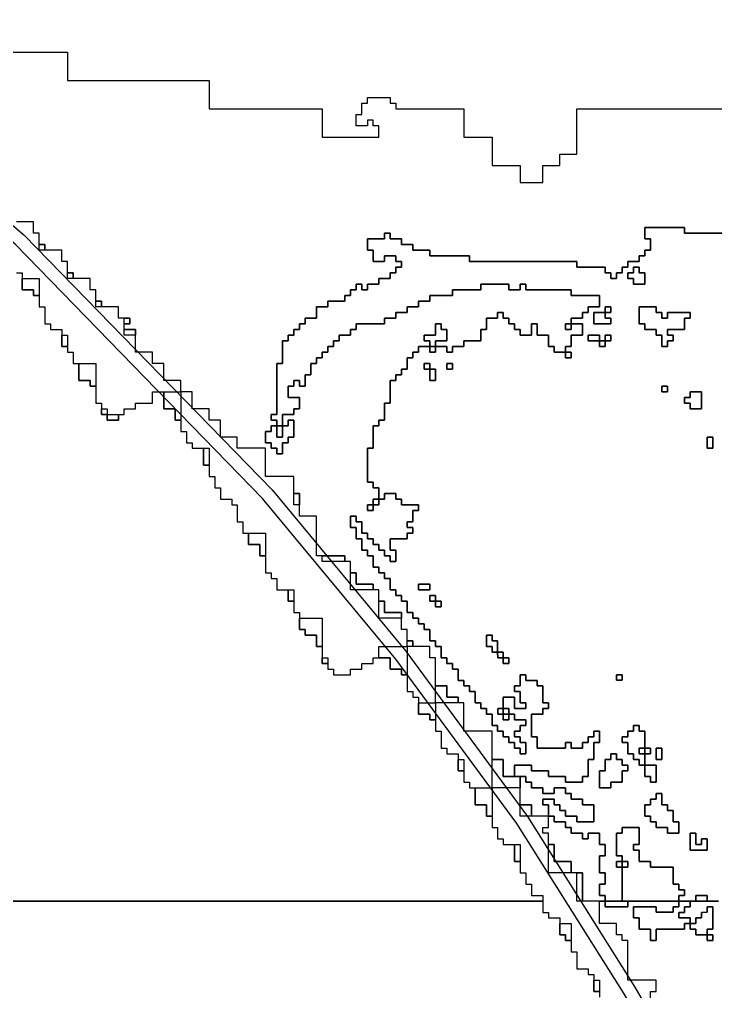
# Model space of a CAD drawing. Header units: metres. Extents: x 553506 to 563855, y 142925 to 150243.
# Drawn here: x 557655 to 557901, y 146968 to 147311.6 of the extents above; entities that cross this region are included whole.
import ezdxf

# ---------------------------------------------------------------- set-up
doc = ezdxf.new("R2010")
doc.units = ezdxf.units.M
doc.layers.add('C-FLOOD_ZONE_3', color=150, linetype='Continuous')
doc.layers.add('C-RAILWAYS', color=250, linetype='Continuous')

msp = doc.modelspace()

# ---------------------------------------------------------------- linework, layer by layer
at = {"layer": 'C-FLOOD_ZONE_3'}
for points in [[(557622, 147300), (557672, 147300), (557672, 147290), (557722, 147290), (557722, 147280), (557762, 147280), (557762, 147270), (557782, 147270), (557782, 147274), (557780, 147274), (557780, 147276), (557778, 147276), (557778, 147274), (557774, 147274), (557774, 147278), (557776, 147278), (557776, 147282), (557778, 147282), (557778, 147284), (557786, 147284), (557786, 147282), (557788, 147282), (557788, 147280), (557812, 147280), (557812, 147270), (557822, 147270), (557822, 147260), (557832, 147260), (557832, 147254), (557840, 147254), (557840, 147260), (557842, 147260), (557846, 147260), (557846, 147264), (557852, 147264), (557852, 147280), (557916, 147280)], [(557908.0006, 147236.0006), (557890.001, 147236.001), (557890.0006, 147238.0006), (557875.9994, 147238.0006), (557875.9994, 147233.9994), (557877.999, 147233.999), (557877.999, 147230.001), (557875.9994, 147230.0006), (557875.999, 147228.001), (557873.9994, 147228.0006), (557873.999, 147226.001), (557869.9994, 147226.0006), (557869.999, 147224.001), (557867.9994, 147224.0006), (557867.999, 147222.001), (557865.9994, 147222.0006), (557865.999, 147220.001), (557864.001, 147220.001), (557864.0006, 147222.0006), (557862.001, 147222.001), (557862.0006, 147224.0006), (557852.001, 147224.001), (557852.0006, 147226.0006), (557822, 147226.001), (557818, 147226.001), (557814.001, 147226.001), (557814.0006, 147228.0006), (557806, 147228.001), (557800.001, 147228.001), (557800.0006, 147230.0006), (557796, 147230.001), (557794.001, 147230.001), (557794.0006, 147232.0006), (557790.001, 147232.001), (557790.0006, 147234.0006), (557788, 147234.001), (557786.001, 147234.001), (557786.0006, 147236.0006), (557783.9994, 147236.0006), (557783.999, 147234.001), (557782, 147234.001), (557780, 147234.001), (557777.9994, 147234.0006), (557777.9994, 147229.9994), (557779.999, 147229.999), (557779.999, 147228), (557779.9994, 147225.9994), (557784.0006, 147225.9994), (557784.001, 147227.999), (557787.999, 147227.999), (557787.9994, 147225.9994), (557789.999, 147225.999), (557789.999, 147224.001), (557787.9994, 147224.0006), (557787.999, 147222.001), (557785.9994, 147222.0006), (557785.999, 147220.001), (557781.9994, 147220.0006), (557781.999, 147218.001), (557777.9994, 147218.0006), (557777.999, 147216.001), (557776.001, 147216.001), (557776.0006, 147218.0006), (557773.9994, 147218.0006), (557773.999, 147216.001), (557771.9994, 147216.0006), (557771.999, 147214.001), (557769.9994, 147214.0006), (557769.999, 147212.001), (557763.9994, 147212.0006), (557763.999, 147210.001), (557759.9994, 147210.0006), (557759.999, 147206.001), (557755.9994, 147206.0006), (557755.999, 147204.001), (557753.9994, 147204.0006), (557753.999, 147202.001), (557751.9994, 147202.0006), (557751.999, 147200.001), (557749.9994, 147200.0006), (557749.999, 147198.001), (557747.9994, 147198.0006), (557747.999, 147190.001), (557745.9994, 147190.0006), (557745.999, 147172.001), (557743.9994, 147172.0006), (557743.9994, 147169.9994), (557745.999, 147169.999), (557746, 147168), (557743.9994, 147168.0006), (557743.999, 147166.001), (557741.9994, 147166.0006), (557741.9994, 147161.9994), (557743.999, 147161.999), (557743.9994, 147159.9994), (557745.999, 147159.999), (557745.9994, 147157.9994), (557748.0006, 147157.9994), (557748.001, 147161.999), (557750.0006, 147161.9994), (557750.001, 147163.999), (557752.0006, 147163.9994), (557752.0006, 147170.0006), (557749.9994, 147170.0006), (557749.999, 147168.001), (557748, 147168), (557748.001, 147171.999), (557752.0006, 147171.9994), (557752.001, 147173.999), (557754.0006, 147173.9994), (557754.0006, 147178.0006), (557750.001, 147178.001), (557750.001, 147181.999), (557752.0006, 147181.9994), (557752.001, 147183.999), (557753.999, 147183.999), (557753.9994, 147181.9994), (557756.0006, 147181.9994), (557756.001, 147185.999), (557758.0006, 147185.9994), (557758.001, 147189.999), (557760.0006, 147189.9994), (557760.001, 147191.999), (557762.0006, 147191.9994), (557762.001, 147193.999), (557764.0006, 147193.9994), (557764.001, 147195.999), (557766.0006, 147195.9994), (557766.001, 147197.999), (557768.0006, 147197.9994), (557768.001, 147199.999), (557772.0006, 147199.9994), (557772.001, 147201.999), (557774.0006, 147201.9994), (557774.001, 147203.999), (557784.0006, 147203.9994), (557784.001, 147205.999), (557788.0006, 147205.9994), (557788.001, 147207.999), (557792.0006, 147207.9994), (557792.001, 147209.999), (557796.0006, 147209.9994), (557796.001, 147211.999), (557800.0006, 147211.9994), (557800.001, 147213.999), (557808.0006, 147213.9994), (557808.001, 147215.999), (557818.0006, 147215.9994), (557818.001, 147217.999), (557827.999, 147217.999), (557827.9994, 147215.9994), (557832.0006, 147215.9994), (557832.001, 147217.999), (557833.999, 147217.999), (557833.9994, 147215.9994), (557846, 147215.999), (557849.999, 147215.999), (557849.9994, 147213.9994), (557859.999, 147213.999), (557859.999, 147210.001), (557855.9994, 147210.0006), (557855.999, 147208.001), (557853.9994, 147208.0006), (557853.999, 147206.001), (557849.9994, 147206.0006), (557850, 147204), (557853.999, 147203.999), (557853.999, 147200.001), (557849.9994, 147200.0006), (557849.999, 147196.001), (557847.9994, 147196.0006), (557848, 147194), (557844.001, 147194.001), (557844.0006, 147196.0006), (557842.001, 147196.001), (557842.0006, 147200.0006), (557838.001, 147200.001), (557838.0006, 147204.0006), (557835.9994, 147204.0006), (557835.999, 147200.001), (557832.001, 147200.001), (557832.0006, 147202.0006), (557830.001, 147202.001), (557830.0006, 147204.0006), (557828.001, 147204.001), (557828.0006, 147206.0006), (557826.001, 147206.001), (557826.0006, 147208.0006), (557823.9994, 147208.0006), (557823.999, 147206.001), (557819.9994, 147206.0006), (557819.999, 147202.001), (557817.9994, 147202.0006), (557817.999, 147198.001), (557811.9994, 147198.0006), (557811.999, 147196.001), (557807.9994, 147196.0006), (557807.999, 147194.001), (557806.001, 147194.001), (557806.0006, 147196.0006), (557802, 147196), (557802.001, 147197.999), (557806.0006, 147197.9994), (557806.0006, 147202.0006), (557804.001, 147202.001), (557804.0006, 147204.0006), (557801.9994, 147204.0006), (557801.999, 147200.001), (557797.9994, 147200.0006), (557797.9994, 147197.9994), (557799.999, 147197.999), (557800, 147196), (557795.9994, 147196.0006), (557795.999, 147194.001), (557793.9994, 147194.0006), (557793.999, 147192.001), (557791.9994, 147192.0006), (557791.999, 147188.001), (557789.9994, 147188.0006), (557789.999, 147186.001), (557787.9994, 147186.0006), (557787.999, 147184.001), (557785.9994, 147184.0006), (557785.999, 147176.001), (557783.9994, 147176.0006), (557783.999, 147170.001), (557781.9994, 147170.0006), (557781.999, 147168.001), (557779.9994, 147168.0006), (557779.999, 147160.001), (557777.9994, 147160.0006), (557777.9994, 147147.9994), (557779.999, 147147.999), (557779.9994, 147145.9994), (557781.999, 147145.999), (557782, 147142), (557784.0006, 147141.9994), (557784.001, 147143.999), (557787.999, 147143.999), (557787.9994, 147141.9994), (557789.999, 147141.999), (557789.9994, 147139.9994), (557795.999, 147139.999), (557795.999, 147138.001), (557793.9994, 147138.0006), (557793.999, 147134.001), (557791.9994, 147134.0006), (557791.9994, 147131.9994), (557793.999, 147131.999), (557793.999, 147130.001), (557791.9994, 147130.0006), (557791.999, 147128.001), (557785.9994, 147128.0006), (557785.9994, 147123.9994), (557787.999, 147123.999), (557787.999, 147120.001), (557786.001, 147120.001), (557786.0006, 147122.0006), (557784.001, 147122.001), (557784.0006, 147124.0006), (557782.001, 147124.001), (557782.0006, 147126.0006), (557780.001, 147126.001), (557780.0006, 147128.0006), (557778.001, 147128.001), (557778.0006, 147130.0006), (557776.001, 147130.001), (557776.0006, 147134.0006), (557774.001, 147134.001), (557774.0006, 147136.0006), (557771.9994, 147136.0006), (557771.9994, 147131.9994), (557773.999, 147131.999), (557773.9994, 147127.9994), (557775.999, 147127.999), (557775.9994, 147123.9994), (557777.999, 147123.999), (557777.9994, 147121.9994), (557779.999, 147121.999), (557779.9994, 147117.9994), (557781.999, 147117.999), (557781.9994, 147115.9994), (557783.999, 147115.999), (557783.9994, 147113.9994), (557785.999, 147113.999), (557785.9994, 147109.9994), (557787.999, 147109.999), (557787.9994, 147107.9994), (557789.999, 147107.999), (557789.9994, 147105.9994), (557791.999, 147105.999), (557791.9994, 147101.9994), (557793.999, 147101.999), (557793.9994, 147099.9994), (557795.999, 147099.999), (557795.9994, 147097.9994), (557797.999, 147097.999), (557797.9994, 147095.9994), (557799.999, 147095.999), (557799.9994, 147091.9994), (557801.999, 147091.999), (557801.9994, 147089.9994), (557803.999, 147089.999), (557803.9994, 147085.9994), (557805.999, 147085.999), (557805.9994, 147083.9994), (557807.999, 147083.999), (557807.9994, 147081.9994), (557809.999, 147081.999), (557809.9994, 147077.9994), (557811.999, 147077.999), (557811.9994, 147075.9994), (557813.999, 147075.999), (557813.9994, 147073.9994), (557815.999, 147073.999), (557815.9994, 147069.9994), (557817.999, 147069.999), (557817.9994, 147067.9994), (557819.999, 147067.999), (557819.9994, 147065.9994), (557821.999, 147065.999), (557821.9994, 147061.9994), (557823.999, 147061.999), (557823.9994, 147059.9994), (557825.999, 147059.999), (557825.9994, 147057.9994), (557827.999, 147057.999), (557827.9994, 147055.9994), (557829.999, 147055.999), (557829.9994, 147053.9994), (557831.999, 147053.999), (557831.9994, 147051.9994), (557834.0006, 147051.9994), (557834.0006, 147056.0006), (557832.001, 147056.001), (557832.0006, 147058.0006), (557830.001, 147058.001), (557830.001, 147059.999), (557832.0006, 147059.9994), (557832.001, 147061.999), (557834.0006, 147061.9994), (557834.0006, 147064.0006), (557830.001, 147064.001), (557830.0006, 147066.0006), (557828, 147066), (557828.0006, 147068.0006), (557826, 147068), (557826.001, 147071.999), (557829.999, 147071.999), (557829.9994, 147067.9994), (557834.0006, 147067.9994), (557834.0006, 147070.0006), (557832.001, 147070.001), (557832.0006, 147074.0006), (557830.001, 147074.001), (557830.001, 147075.999), (557832.0006, 147075.9994), (557832.001, 147079.999), (557833.999, 147079.999), (557833.9994, 147077.9994), (557837.999, 147077.999), (557837.9994, 147075.9994), (557839.999, 147075.999), (557839.9994, 147069.9994), (557841.999, 147069.999), (557841.999, 147068.001), (557839.9994, 147068.0006), (557839.999, 147066.001), (557835.9994, 147066.0006), (557835.9994, 147057.9994), (557837.999, 147057.999), (557837.9994, 147053.9994), (557848.0006, 147053.9994), (557848.001, 147055.999), (557849.999, 147055.999), (557849.9994, 147053.9994), (557854.0006, 147053.9994), (557854.001, 147055.999), (557856.0006, 147055.9994), (557856.001, 147057.999), (557858.0006, 147057.9994), (557858.001, 147059.999), (557859.999, 147059.999), (557859.999, 147058), (557859.999, 147056.001), (557857.9994, 147056.0006), (557857.999, 147054), (557857.999, 147052), (557857.999, 147050.001), (557855.9994, 147050.0006), (557855.999, 147048), (557855.999, 147046), (557855.999, 147044.001), (557853.9994, 147044.0006), (557853.999, 147042.001), (557850, 147042.001), (557848.001, 147042.001), (557848.0006, 147044.0006), (557846, 147044.001), (557844, 147044.001), (557842.001, 147044.001), (557842.0006, 147046.0006), (557838, 147046.001), (557836.001, 147046.001), (557836.0006, 147048.0006), (557832, 147048.001), (557829.9994, 147048.0006), (557829.999, 147046), (557829.999, 147044), (557826, 147044), (557826, 147050), (557822, 147050), (557822, 147054), (557822, 147060), (557816, 147060), (557812, 147060), (557812, 147064), (557812, 147070), (557810, 147070), (557810, 147072), (557806, 147072), (557806, 147076), (557802, 147076), (557802, 147082), (557802, 147086), (557800, 147086), (557800, 147090), (557794, 147090), (557794, 147092), (557792, 147092), (557792, 147096), (557790, 147096), (557790, 147100), (557790, 147102), (557784, 147102), (557784, 147106), (557782, 147106), (557782, 147110), (557780, 147110), (557780, 147112), (557774, 147112), (557774, 147116), (557772, 147116), (557772, 147120), (557770, 147120), (557770, 147122), (557762, 147122), (557760, 147122), (557760, 147126), (557760, 147132), (557760, 147136), (557754, 147136), (557754, 147140), (557754, 147144), (557752, 147144), (557752, 147150), (557746, 147150), (557742, 147150), (557742, 147154), (557742, 147160), (557736, 147160), (557732, 147160), (557732, 147164), (557726, 147164), (557726, 147170), (557722, 147170), (557722, 147174), (557716, 147174), (557716, 147180), (557712, 147180), (557712, 147184), (557706, 147184), (557706, 147190), (557702, 147190), (557702, 147194), (557696, 147194), (557696, 147196), (557696, 147200), (557696, 147202), (557692, 147202), (557692, 147204), (557694, 147204), (557694, 147206), (557692, 147206), (557690, 147206), (557690, 147210), (557684, 147210), (557684, 147212), (557682, 147212), (557682, 147216), (557680, 147216), (557680, 147220), (557674, 147220), (557674, 147222), (557672, 147222), (557672, 147226), (557670, 147226), (557670, 147230), (557664, 147230), (557664, 147232), (557662, 147232), (557662, 147236), (557660, 147236), (557660, 147240), (557654, 147240)], [(557902.001, 147000), (557897.999, 147000), (557897.999, 147001.999), (557894.001, 147001.999), (557894.001, 147000), (557887.999, 147000), (557887.9994, 147002.0006), (557889.999, 147002.001), (557889.999, 147003.999), (557887.9994, 147003.9994), (557887.999, 147005.999), (557885.9994, 147005.9994), (557885.999, 147011.999), (557877.9994, 147011.9994), (557877.999, 147013.999), (557873.9994, 147013.9994), (557873.999, 147017.999), (557871.9994, 147017.9994), (557871.9994, 147020.0006), (557873.999, 147020.001), (557873.999, 147025.999), (557872, 147025.999), (557868.001, 147025.999), (557868.0006, 147023.9994), (557866.001, 147023.999), (557866.001, 147022), (557866.001, 147016.001), (557868.0006, 147016.0006), (557868, 147014), (557866.001, 147013.999), (557866.001, 147012.001), (557868, 147012), (557868.001, 147000.0007), (557861.9995, 147000), (557861.999, 147001.999), (557859.9994, 147001.9994), (557859.999, 147004), (557859.9994, 147006.0006), (557861.999, 147006.001), (557861.999, 147009.999), (557861.999, 147009.999), (557859.9994, 147009.9994), (557859.9994, 147016.0006), (557861.999, 147016.001), (557861.999, 147019.999), (557859.9994, 147019.9994), (557859.999, 147023.999), (557856.001, 147023.999), (557856.0006, 147021.9994), (557853.9994, 147021.9994), (557853.999, 147023.999), (557849.9994, 147023.9994), (557849.999, 147025.999), (557847.9994, 147025.9994), (557847.999, 147027.999), (557843.9994, 147027.9994), (557843.999, 147029.999), (557841.9997, 147029.9997), (557841.999, 147033.999), (557839.9994, 147033.9994), (557839.9994, 147036.0006), (557844.0006, 147036.0006), (557844.001, 147034.001), (557846.0006, 147034.0006), (557846.001, 147032.001), (557848.0006, 147032.0006), (557848.001, 147030.001), (557852.0006, 147030.0006), (557852.001, 147028.001), (557857.999, 147028.001), (557857.999, 147030), (557857.999, 147032), (557857.999, 147033.999), (557856, 147033.999), (557853.9994, 147033.9994), (557853.999, 147035.999), (557849.9994, 147035.9994), (557849.999, 147037.999), (557847.9994, 147037.9994), (557847.999, 147039.999), (557844.001, 147039.999), (557844.0006, 147037.9994), (557839.9994, 147037.9994), (557839.999, 147039.999), (557838, 147039.999), (557835.9994, 147039.9994), (557835.999, 147041.999), (557833.9994, 147041.9994), (557833.999, 147043.999), (557832, 147043.9995), (557829.999, 147044), (557829.999, 147046), (557829.9994, 147048.0006), (557832, 147048.001), (557836.0006, 147048.0006), (557836.001, 147046.001), (557838, 147046.001), (557842.0006, 147046.0006), (557842.001, 147044.001), (557844, 147044.001), (557846, 147044.001), (557848.0006, 147044.0006), (557848.001, 147042.001), (557850, 147042.001), (557853.999, 147042.001), (557853.9994, 147044.0006), (557855.999, 147044.001), (557855.999, 147046), (557855.999, 147048), (557855.9994, 147050.0006), (557857.999, 147050.001), (557857.999, 147052), (557857.999, 147054), (557857.9994, 147056.0006), (557859.999, 147056.001), (557859.999, 147058), (557859.999, 147059.999), (557858.001, 147059.999), (557858.0006, 147057.9994), (557856.001, 147057.999), (557856.0006, 147055.9994), (557854.001, 147055.999), (557854.0006, 147053.9994), (557849.9994, 147053.9994), (557849.999, 147055.999), (557848.001, 147055.999), (557848.0006, 147053.9994), (557837.9994, 147053.9994), (557837.999, 147057.999), (557835.9994, 147057.9994), (557835.9994, 147066.0006), (557839.999, 147066.001), (557839.9994, 147068.0006), (557841.999, 147068.001), (557841.999, 147069.999), (557839.9994, 147069.9994), (557839.999, 147075.999), (557837.9994, 147075.9994), (557837.999, 147077.999), (557833.9994, 147077.9994), (557833.999, 147079.999), (557832.001, 147079.999), (557832.0006, 147075.9994), (557830.001, 147075.999), (557830.001, 147074.001), (557832.0006, 147074.0006), (557832.001, 147070.001), (557834.0006, 147070.0006), (557834.0006, 147067.9994), (557829.9994, 147067.9994), (557829.999, 147071.999), (557826.001, 147071.999), (557826, 147068), (557824.001, 147067.999), (557824.001, 147066.001), (557826, 147066), (557826.001, 147064.001), (557827.999, 147064.001), (557828, 147066), (557830.0006, 147066.0006), (557830.001, 147064.001), (557834.0006, 147064.0006), (557834.0006, 147061.9994), (557832.001, 147061.999), (557832.0006, 147059.9994), (557830.001, 147059.999), (557830.001, 147058.001), (557832.0006, 147058.0006), (557832.001, 147056.001), (557834.0006, 147056.0006), (557834.0006, 147051.9994), (557831.9994, 147051.9994), (557831.999, 147053.999), (557829.9994, 147053.9994), (557829.999, 147055.999), (557827.9994, 147055.9994), (557827.999, 147057.999), (557825.9994, 147057.9994), (557825.999, 147059.999), (557823.9994, 147059.9994), (557823.999, 147061.999), (557821.9994, 147061.9994), (557821.999, 147065.999), (557819.9994, 147065.9994), (557819.999, 147067.999), (557817.9994, 147067.9994), (557817.999, 147069.999), (557815.9994, 147069.9994), (557815.999, 147073.999), (557813.9994, 147073.9994), (557813.999, 147075.999), (557811.9994, 147075.9994), (557811.999, 147077.999), (557809.9994, 147077.9994), (557809.999, 147081.999), (557807.9994, 147081.9994), (557807.999, 147083.999), (557805.9994, 147083.9994), (557805.999, 147085.999), (557803.9994, 147085.9994), (557803.999, 147089.999), (557801.9994, 147089.9994), (557801.999, 147091.999), (557799.9994, 147091.9994), (557799.999, 147095.999), (557797.9994, 147095.9994), (557797.999, 147097.999), (557795.9994, 147097.9994), (557795.999, 147099.999), (557793.9994, 147099.9994), (557793.999, 147101.999), (557791.9994, 147101.9994), (557791.999, 147105.999), (557789.9994, 147105.9994), (557789.999, 147107.999), (557787.9994, 147107.9994), (557787.999, 147109.999), (557785.9994, 147109.9994), (557785.999, 147113.999), (557783.9994, 147113.9994), (557783.999, 147115.999), (557781.9994, 147115.9994), (557781.999, 147117.999), (557779.9994, 147117.9994), (557779.999, 147121.999), (557777.9994, 147121.9994), (557777.999, 147123.999), (557775.9994, 147123.9994), (557775.999, 147127.999), (557773.9994, 147127.9994), (557773.999, 147131.999), (557771.9994, 147131.9994), (557771.9994, 147136.0006), (557774.0006, 147136.0006), (557774.001, 147134.001), (557776.0006, 147134.0006), (557776.001, 147130.001), (557778.0006, 147130.0006), (557778.001, 147128.001), (557780.0006, 147128.0006), (557780.001, 147126.001), (557782.0006, 147126.0006), (557782.001, 147124.001), (557784.0006, 147124.0006), (557784.001, 147122.001), (557786.0006, 147122.0006), (557786.001, 147120.001), (557787.999, 147120.001), (557787.999, 147123.999), (557785.9994, 147123.9994), (557785.9994, 147128.0006), (557791.999, 147128.001), (557791.9994, 147130.0006), (557793.999, 147130.001), (557793.999, 147131.999), (557791.9994, 147131.9994), (557791.9994, 147134.0006), (557793.999, 147134.001), (557793.9994, 147138.0006), (557795.999, 147138.001), (557795.999, 147139.999), (557789.9994, 147139.9994), (557789.999, 147141.999), (557787.9994, 147141.9994), (557787.999, 147143.999), (557784.001, 147143.999), (557784.0006, 147141.9994), (557782, 147142), (557781.999, 147145.999), (557779.9994, 147145.9994), (557779.999, 147147.999), (557777.9994, 147147.9994), (557777.9994, 147160.0006), (557779.999, 147160.001), (557779.9994, 147168.0006), (557781.999, 147168.001), (557781.9994, 147170.0006), (557783.999, 147170.001), (557783.9994, 147176.0006), (557785.999, 147176.001), (557785.9994, 147184.0006), (557787.999, 147184.001), (557787.9994, 147186.0006), (557789.999, 147186.001), (557789.9994, 147188.0006), (557791.999, 147188.001), (557791.9994, 147192.0006), (557793.999, 147192.001), (557793.9994, 147194.0006), (557795.999, 147194.001), (557795.9994, 147196.0006), (557800, 147196), (557800.001, 147194.001), (557801.999, 147194.001), (557802, 147196), (557806.0006, 147196.0006), (557806.001, 147194.001), (557807.999, 147194.001), (557807.9994, 147196.0006), (557811.999, 147196.001), (557811.9994, 147198.0006), (557817.999, 147198.001), (557817.9994, 147202.0006), (557819.999, 147202.001), (557819.9994, 147206.0006), (557823.999, 147206.001), (557823.9994, 147208.0006), (557826.0006, 147208.0006), (557826.001, 147206.001), (557828.0006, 147206.0006), (557828.001, 147204.001), (557830.0006, 147204.0006), (557830.001, 147202.001), (557832.0006, 147202.0006), (557832.001, 147200.001), (557835.999, 147200.001), (557835.9994, 147204.0006), (557838.0006, 147204.0006), (557838.001, 147200.001), (557842.0006, 147200.0006), (557842.001, 147196.001), (557844.0006, 147196.0006), (557844.001, 147194.001), (557848, 147194), (557847.9994, 147196.0006), (557849.999, 147196.001), (557849.9994, 147200.0006), (557853.999, 147200.001), (557853.999, 147203.999), (557850, 147204), (557849.9994, 147206.0006), (557853.999, 147206.001), (557853.9994, 147208.0006), (557855.999, 147208.001), (557855.9994, 147210.0006), (557859.999, 147210.001), (557859.999, 147213.999), (557849.9994, 147213.9994), (557849.999, 147215.999), (557846, 147215.999), (557833.9994, 147215.9994), (557833.999, 147217.999), (557832.001, 147217.999), (557832.0006, 147215.9994), (557827.9994, 147215.9994), (557827.999, 147217.999), (557818.001, 147217.999), (557818.0006, 147215.9994), (557808.001, 147215.999), (557808.0006, 147213.9994), (557800.001, 147213.999), (557800.0006, 147211.9994), (557796.001, 147211.999), (557796.0006, 147209.9994), (557792.001, 147209.999), (557792.0006, 147207.9994), (557788.001, 147207.999), (557788.0006, 147205.9994), (557784.001, 147205.999), (557784.0006, 147203.9994), (557774.001, 147203.999), (557774.0006, 147201.9994), (557772.001, 147201.999), (557772.0006, 147199.9994), (557768.001, 147199.999), (557768.0006, 147197.9994), (557766.001, 147197.999), (557766.0006, 147195.9994), (557764.001, 147195.999), (557764.0006, 147193.9994), (557762.001, 147193.999), (557762.0006, 147191.9994), (557760.001, 147191.999), (557760.0006, 147189.9994), (557758.001, 147189.999), (557758.0006, 147185.9994), (557756.001, 147185.999), (557756.0006, 147181.9994), (557753.9994, 147181.9994), (557753.999, 147183.999), (557752.001, 147183.999), (557752.0006, 147181.9994), (557750.001, 147181.999), (557750.001, 147178.001), (557754.0006, 147178.0006), (557754.0006, 147173.9994), (557752.001, 147173.999), (557752.0006, 147171.9994), (557748.001, 147171.999), (557748, 147168), (557746, 147168), (557745.999, 147169.999), (557743.9994, 147169.9994), (557743.9994, 147172.0006), (557745.999, 147172.001), (557745.9994, 147190.0006), (557747.999, 147190.001), (557747.9994, 147198.0006), (557749.999, 147198.001), (557749.9994, 147200.0006), (557751.999, 147200.001), (557751.9994, 147202.0006), (557753.999, 147202.001), (557753.9994, 147204.0006), (557755.999, 147204.001), (557755.9994, 147206.0006), (557759.999, 147206.001), (557759.9994, 147210.0006), (557763.999, 147210.001), (557763.9994, 147212.0006), (557769.999, 147212.001), (557769.9994, 147214.0006), (557771.999, 147214.001), (557771.9994, 147216.0006), (557773.999, 147216.001), (557773.9994, 147218.0006), (557776.0006, 147218.0006), (557776.001, 147216.001), (557777.999, 147216.001), (557777.9994, 147218.0006), (557781.999, 147218.001), (557781.9994, 147220.0006), (557785.999, 147220.001), (557785.9994, 147222.0006), (557787.999, 147222.001), (557787.9994, 147224.0006), (557789.999, 147224.001), (557789.999, 147225.999), (557787.9994, 147225.9994), (557787.999, 147227.999), (557784.001, 147227.999), (557784.0006, 147225.9994), (557779.9994, 147225.9994), (557779.999, 147228), (557779.999, 147229.999), (557777.9994, 147229.9994), (557777.9994, 147234.0006), (557780, 147234.001), (557782, 147234.001), (557783.999, 147234.001), (557783.9994, 147236.0006), (557786.0006, 147236.0006), (557786.001, 147234.001), (557788, 147234.001), (557790.0006, 147234.0006), (557790.001, 147232.001), (557794.0006, 147232.0006), (557794.001, 147230.001), (557796, 147230.001), (557800.0006, 147230.0006), (557800.001, 147228.001), (557806, 147228.001), (557814.0006, 147228.0006), (557814.001, 147226.001), (557818, 147226.001), (557822, 147226.001), (557852.0006, 147226.0006), (557852.001, 147224.001), (557862.0006, 147224.0006), (557862.001, 147222.001), (557864.0006, 147222.0006), (557864.001, 147220.001), (557865.999, 147220.001), (557865.9994, 147222.0006), (557867.999, 147222.001), (557867.9994, 147224.0006), (557869.999, 147224.001), (557869.9994, 147226.0006), (557873.999, 147226.001), (557873.9994, 147228.0006), (557875.999, 147228.001), (557875.9994, 147230.0006), (557877.999, 147230.001), (557877.999, 147233.999), (557875.9994, 147233.9994), (557875.9994, 147238.0006), (557890.0006, 147238.0006), (557890.001, 147236.001), (557908.0006, 147236.0006)], [(557654, 147222), (557656, 147222), (557656, 147220), (557656, 147216), (557660, 147216), (557660, 147214), (557662, 147214), (557662, 147210), (557664, 147210), (557664, 147204), (557666, 147204), (557666, 147202), (557670, 147202), (557670, 147200), (557670, 147196), (557672, 147196), (557672, 147194), (557674, 147194), (557674, 147190), (557676, 147190), (557676, 147184), (557680, 147184), (557680, 147182), (557682, 147182), (557682, 147176), (557684, 147176), (557684, 147174), (557684, 147172), (557686, 147172), (557686, 147170), (557690, 147170), (557690, 147172), (557692, 147172), (557692, 147174), (557696, 147174), (557696, 147176), (557702, 147176), (557702, 147180), (557706, 147180), (557706, 147174), (557710, 147174), (557710, 147170), (557712, 147170), (557712, 147166), (557714, 147166), (557714, 147162), (557716, 147162), (557716, 147160), (557720, 147160), (557720, 147154), (557722, 147154), (557722, 147150), (557724, 147150), (557724, 147146), (557726, 147146), (557726, 147142), (557730, 147142), (557730, 147140), (557732, 147140), (557732, 147134), (557734, 147134), (557734, 147130), (557736, 147130), (557736, 147126), (557740, 147126), (557740, 147122), (557742, 147122), (557742, 147116), (557744, 147116), (557744, 147114), (557746, 147114), (557746, 147110), (557750, 147110), (557750, 147106), (557752, 147106), (557752, 147102), (557754, 147102), (557754, 147100), (557754, 147096), (557756, 147096), (557756, 147094), (557760, 147094), (557760, 147090), (557762, 147090), (557762, 147086), (557762, 147084), (557764, 147084), (557764, 147082), (557766, 147082), (557766, 147080), (557772, 147080), (557772, 147082), (557776, 147082), (557776, 147084), (557780, 147084), (557780, 147086), (557782, 147086), (557786, 147086), (557786, 147082), (557790, 147082), (557790, 147080), (557792, 147080), (557792, 147074), (557794, 147074), (557794, 147072), (557796, 147072), (557796, 147070), (557796, 147066), (557800, 147066), (557800, 147064), (557802, 147064), (557802, 147062), (557802, 147060), (557804, 147060), (557804, 147054), (557806, 147054), (557806, 147052), (557810, 147052), (557810, 147050), (557810, 147046), (557812, 147046), (557812, 147042), (557814, 147042), (557814, 147040), (557816, 147040), (557816, 147034), (557820, 147034), (557820, 147030), (557822, 147030), (557822, 147026), (557824, 147026), (557824, 147022), (557826, 147022), (557826, 147020), (557830, 147020), (557830, 147014), (557832, 147014), (557832, 147010), (557834, 147010), (557834, 147006), (557836, 147006), (557836, 147004), (557836, 147002), (557840, 147002), (557840, 147000), (557833.3035, 147000), (557832, 147000), (557308.6992, 147000)], [(557308.6992, 147000), (557833.3035, 147000), (557840, 147000), (557840, 146996), (557842, 146996), (557842, 146994), (557846, 146994), (557846, 146992), (557846, 146988), (557848, 146988), (557848, 146986), (557850, 146986), (557850, 146982), (557852, 146982), (557852, 146976), (557856, 146976), (557856, 146974), (557858, 146974), (557858, 146972), (557858, 146968), (557860, 146968), (557860, 146966)], [(557878, 146962), (557878, 146968), (557880, 146968), (557880, 146972), (557876, 146972), (557870, 146972), (557870, 146976), (557870, 146982), (557870, 146986), (557868, 146986), (557868, 146988), (557866, 146988), (557866, 146992), (557860, 146992), (557860, 146994), (557860, 146998), (557860, 147000), (557861.999, 147000), (557861.9994, 146997.9994), (557870.0006, 146997.9994), (557870.001, 147000), (557887.999, 147000), (557887.999, 146998.001), (557885.9994, 146998.0006), (557885.999, 146996.001), (557880.001, 146996.001), (557880.0006, 146998.0006), (557871.9994, 146998.0006), (557871.9994, 146993.9994), (557873.999, 146993.999), (557873.9994, 146989.9994), (557877.999, 146989.999), (557877.9994, 146985.9994), (557880.0006, 146985.9994), (557880.001, 146989.999), (557890.0006, 146989.9994), (557890.001, 146991.999), (557892, 146992), (557892.0006, 146994.0006), (557888.001, 146994.001), (557888.001, 146995.999), (557890.0006, 146995.9994), (557890.001, 146997.999), (557892.0006, 146997.9994), (557892.001, 146999.999), (557894.0006, 146999.9994), (557897.9994, 146999.9994), (557902.0006, 146999.9994)]]:
    msp.add_lwpolyline(points, dxfattribs=at)
for points in [[(557662, 147232), (557664, 147232), (557664, 147230), (557662, 147230), (557662, 147232)], [(557872.001, 147223.999), (557872.0006, 147221.9994), (557870.001, 147221.999), (557870.001, 147220.001), (557872.0006, 147220.0006), (557872.001, 147218.001), (557875.999, 147218.001), (557875.999, 147221.999), (557873.9994, 147221.9994), (557873.999, 147223.999), (557872.001, 147223.999)], [(557873.9994, 147221.9994), (557875.999, 147221.999), (557875.999, 147218.001), (557872.001, 147218.001), (557872.0006, 147220.0006), (557870.001, 147220.001), (557870.001, 147221.999), (557872.0006, 147221.9994), (557872.001, 147223.999), (557873.999, 147223.999), (557873.9994, 147221.9994)], [(557672, 147222), (557674, 147222), (557674, 147220), (557672, 147220), (557672, 147222)], [(557660, 147214), (557660, 147216), (557656, 147216), (557656, 147220), (557662, 147220), (557662, 147214), (557660, 147214)], [(557684, 147212), (557684, 147210), (557682, 147210), (557682, 147212), (557684, 147212)], [(557858.001, 147207.999), (557858.001, 147204.001), (557863.999, 147204.001), (557863.999, 147205.999), (557861.9994, 147205.9994), (557862, 147208), (557858.001, 147207.999)], [(557863.999, 147204.001), (557858.001, 147204.001), (557858.001, 147207.999), (557862, 147208), (557861.9994, 147205.9994), (557863.999, 147205.999), (557863.999, 147204.001)], [(557862.001, 147209.999), (557862, 147208), (557863.999, 147208.001), (557863.999, 147209.999), (557862.001, 147209.999)], [(557863.999, 147208.001), (557862, 147208), (557862.001, 147209.999), (557863.999, 147209.999), (557863.999, 147208.001)], [(557889.999, 147202.001), (557889.9994, 147206.0006), (557891.999, 147206.001), (557891.999, 147207.999), (557884.001, 147207.999), (557884.0006, 147205.9994), (557881.9994, 147205.9994), (557881.999, 147207.999), (557879.9994, 147207.9994), (557879.999, 147209.999), (557874.001, 147209.999), (557874.001, 147204.001), (557876.0006, 147204.0006), (557876.001, 147202.001), (557880.0006, 147202.0006), (557880.001, 147200.001), (557882.0006, 147200.0006), (557882.001, 147196.001), (557883.999, 147196.001), (557883.9994, 147198.0006), (557885.999, 147198.001), (557885.999, 147199.999), (557883.9994, 147199.9994), (557883.9994, 147202.0006), (557889.999, 147202.001)], [(557884.001, 147207.999), (557891.999, 147207.999), (557891.999, 147206.001), (557889.9994, 147206.0006), (557889.999, 147202.001), (557883.9994, 147202.0006), (557883.9994, 147199.9994), (557885.999, 147199.999), (557885.999, 147198.001), (557883.9994, 147198.0006), (557883.999, 147196.001), (557882.001, 147196.001), (557882.0006, 147200.0006), (557880.001, 147200.001), (557880.0006, 147202.0006), (557876.001, 147202.001), (557876.0006, 147204.0006), (557874.001, 147204.001), (557874.001, 147209.999), (557879.999, 147209.999), (557879.9994, 147207.9994), (557881.999, 147207.999), (557881.9994, 147205.9994), (557884.0006, 147205.9994), (557884.001, 147207.999)], [(557692, 147206), (557694, 147206), (557694, 147204), (557692, 147204), (557692, 147206)], [(557797.9994, 147197.9994), (557797.9994, 147200.0006), (557801.999, 147200.001), (557801.9994, 147204.0006), (557804.0006, 147204.0006), (557804.001, 147202.001), (557806.0006, 147202.0006), (557806.0006, 147197.9994), (557802.001, 147197.999), (557802, 147196), (557800, 147196), (557799.999, 147197.999), (557797.9994, 147197.9994)], [(557850, 147204), (557850.0006, 147201.9994), (557847.9994, 147201.9994), (557847.9994, 147204.0006), (557850, 147204)], [(557847.9994, 147204.0006), (557847.9994, 147201.9994), (557850.0006, 147201.9994), (557850, 147204), (557847.9994, 147204.0006)], [(557672, 147196), (557670, 147196), (557670, 147200), (557672, 147200), (557672, 147196)], [(557692, 147200), (557692, 147202), (557696, 147202), (557696, 147200), (557692, 147200)], [(557859.999, 147199.999), (557856.001, 147199.999), (557856.001, 147198.001), (557860, 147198), (557859.999, 147199.999)], [(557856.001, 147198.001), (557856.001, 147199.999), (557859.999, 147199.999), (557860, 147198), (557856.001, 147198.001)], [(557862.001, 147199.999), (557862, 147198), (557863.999, 147198.001), (557863.999, 147199.999), (557862.001, 147199.999)], [(557862, 147198), (557862.001, 147199.999), (557863.999, 147199.999), (557863.999, 147198.001), (557862, 147198)], [(557860, 147198), (557860.001, 147196.001), (557861.999, 147196.001), (557862, 147198), (557860, 147198)], [(557860.001, 147196.001), (557860, 147198), (557862, 147198), (557861.999, 147196.001), (557860.001, 147196.001)], [(557800, 147196), (557802, 147196), (557801.999, 147194.001), (557800.001, 147194.001), (557800, 147196)], [(557848.001, 147192.001), (557849.999, 147192.001), (557849.999, 147193.999), (557848, 147194), (557848.001, 147192.001)], [(557848.001, 147192.001), (557848, 147194), (557849.999, 147193.999), (557849.999, 147192.001), (557848.001, 147192.001)], [(557682, 147182), (557680, 147182), (557680, 147184), (557676, 147184), (557676, 147190), (557682, 147190), (557682, 147182)], [(557798.001, 147189.999), (557798.001, 147188.001), (557800, 147188), (557799.999, 147189.999), (557798.001, 147189.999)], [(557798.001, 147188.001), (557798.001, 147189.999), (557799.999, 147189.999), (557800, 147188), (557798.001, 147188.001)], [(557807.999, 147188.001), (557807.999, 147189.999), (557806.001, 147189.999), (557806.001, 147188.001), (557807.999, 147188.001)], [(557806.001, 147189.999), (557807.999, 147189.999), (557807.999, 147188.001), (557806.001, 147188.001), (557806.001, 147189.999)], [(557800.001, 147184.001), (557801.999, 147184.001), (557801.999, 147187.999), (557800, 147188), (557800.001, 147184.001)], [(557800.001, 147184.001), (557800, 147188), (557801.999, 147187.999), (557801.999, 147184.001), (557800.001, 147184.001)], [(557712, 147170), (557710, 147170), (557710, 147174), (557706, 147174), (557706, 147180), (557712, 147180), (557712, 147170)], [(557883.999, 147180.001), (557883.999, 147181.999), (557882.001, 147181.999), (557882.001, 147180.001), (557883.999, 147180.001)], [(557882.001, 147180.001), (557882.001, 147181.999), (557883.999, 147181.999), (557883.999, 147180.001), (557882.001, 147180.001)], [(557895.999, 147174.001), (557895.999, 147179.999), (557892.001, 147179.999), (557892.0006, 147177.9994), (557890.001, 147177.999), (557890.001, 147176.001), (557892.0006, 147176.0006), (557892.001, 147174.001), (557895.999, 147174.001)], [(557895.999, 147179.999), (557895.999, 147174.001), (557892.001, 147174.001), (557892.0006, 147176.0006), (557890.001, 147176.001), (557890.001, 147177.999), (557892.0006, 147177.9994), (557892.001, 147179.999), (557895.999, 147179.999)], [(557686, 147174), (557686, 147172), (557684, 147172), (557684, 147174), (557686, 147174)], [(557686, 147170), (557686, 147172), (557690, 147172), (557690, 147170), (557686, 147170)], [(557748, 147168), (557749.999, 147168.001), (557749.9994, 147170.0006), (557752.0006, 147170.0006), (557752.0006, 147163.9994), (557750.001, 147163.999), (557750.0006, 147161.9994), (557748.001, 147161.999), (557748.0006, 147157.9994), (557745.9994, 147157.9994), (557745.999, 147159.999), (557743.9994, 147159.9994), (557743.999, 147161.999), (557741.9994, 147161.9994), (557741.9994, 147166.0006), (557743.999, 147166.001), (557743.9994, 147168.0006), (557746, 147168), (557746.001, 147164.001), (557747.999, 147164.001), (557748, 147168)], [(557746, 147168), (557748, 147168), (557747.999, 147164.001), (557746.001, 147164.001), (557746, 147168)], [(557899.999, 147160.001), (557899.999, 147163.999), (557898.001, 147163.999), (557898.001, 147160.001), (557899.999, 147160.001)], [(557899.999, 147163.999), (557899.999, 147160.001), (557898.001, 147160.001), (557898.001, 147163.999), (557899.999, 147163.999)], [(557722, 147160), (557722, 147154), (557720, 147154), (557720, 147160), (557722, 147160)], [(557752, 147144), (557754, 147144), (557754, 147140), (557752, 147140), (557752, 147144)], [(557779.9994, 147142.0006), (557782, 147142), (557782.0006, 147139.9994), (557780, 147140), (557779.9994, 147142.0006)], [(557779.9994, 147142.0006), (557780, 147140), (557782.0006, 147139.9994), (557782, 147142), (557779.9994, 147142.0006)], [(557780, 147140), (557780.0006, 147137.9994), (557777.9994, 147137.9994), (557777.9994, 147140.0006), (557780, 147140)], [(557777.9994, 147140.0006), (557777.9994, 147137.9994), (557780.0006, 147137.9994), (557780, 147140), (557777.9994, 147140.0006)], [(557740, 147122), (557740, 147126), (557736, 147126), (557736, 147130), (557742, 147130), (557742, 147122), (557740, 147122)], [(557770, 147122), (557770, 147120), (557762, 147120), (557762, 147122), (557770, 147122)], [(557772, 147116), (557774, 147116), (557774, 147112), (557780, 147112), (557780, 147110), (557772, 147110), (557772, 147116)], [(557799.999, 147110.001), (557799.999, 147111.999), (557796.001, 147111.999), (557796.001, 147110.001), (557799.999, 147110.001)], [(557796.001, 147110.001), (557796.001, 147111.999), (557799.999, 147111.999), (557799.999, 147110.001), (557796.001, 147110.001)], [(557752, 147106), (557750, 147106), (557750, 147110), (557752, 147110), (557752, 147106)], [(557800.001, 147107.999), (557800.001, 147106.001), (557802, 147106), (557801.999, 147107.999), (557800.001, 147107.999)], [(557800.001, 147106.001), (557800.001, 147107.999), (557801.999, 147107.999), (557802, 147106), (557800.001, 147106.001)], [(557782, 147106), (557784, 147106), (557784, 147102), (557790, 147102), (557790, 147100), (557782, 147100), (557782, 147106)], [(557802.001, 147104.001), (557803.999, 147104.001), (557803.999, 147105.999), (557802, 147106), (557802.001, 147104.001)], [(557802.001, 147104.001), (557802, 147106), (557803.999, 147105.999), (557803.999, 147104.001), (557802.001, 147104.001)], [(557754, 147096), (557754, 147100), (557762, 147100), (557762, 147090), (557760, 147090), (557760, 147094), (557756, 147094), (557756, 147096), (557754, 147096)], [(557821.999, 147093.999), (557820.001, 147093.999), (557820.001, 147090.001), (557822.0006, 147090.0006), (557822.001, 147088.001), (557824, 147088), (557823.999, 147091.999), (557821.9994, 147091.9994), (557821.999, 147093.999)], [(557820.001, 147093.999), (557821.999, 147093.999), (557821.9994, 147091.9994), (557823.999, 147091.999), (557824, 147088), (557822.001, 147088.001), (557822.0006, 147090.0006), (557820.001, 147090.001), (557820.001, 147093.999)], [(557786, 147082), (557786, 147086), (557782, 147086), (557782, 147090), (557792, 147090), (557792, 147080), (557790, 147080), (557790, 147082), (557786, 147082)], [(557794, 147092), (557794, 147090), (557792, 147090), (557792, 147092), (557794, 147092)], [(557824.001, 147086.001), (557826, 147086), (557825.999, 147087.999), (557824, 147088), (557824.001, 147086.001)], [(557824.001, 147086.001), (557824, 147088), (557825.999, 147087.999), (557826, 147086), (557824.001, 147086.001)], [(557762, 147084), (557762, 147086), (557764, 147086), (557764, 147084), (557762, 147084)], [(557826.001, 147084.001), (557827.999, 147084.001), (557827.999, 147085.999), (557826, 147086), (557826.001, 147084.001)], [(557826.001, 147084.001), (557826, 147086), (557827.999, 147085.999), (557827.999, 147084.001), (557826.001, 147084.001)], [(557866.001, 147079.999), (557866.001, 147078.001), (557867.999, 147078.001), (557867.999, 147079.999), (557866.001, 147079.999)], [(557867.999, 147078.001), (557866.001, 147078.001), (557866.001, 147079.999), (557867.999, 147079.999), (557867.999, 147078.001)], [(557810, 147072), (557810, 147070), (557806, 147070), (557802, 147070), (557802, 147076), (557806, 147076), (557806, 147072), (557810, 147072)], [(557800, 147066), (557796, 147066), (557796, 147070), (557802, 147070), (557802, 147064), (557800, 147064), (557800, 147066)], [(557826, 147068), (557826, 147066), (557824.001, 147066.001), (557824.001, 147067.999), (557826, 147068)], [(557828.0006, 147068.0006), (557828, 147066), (557826, 147066), (557826, 147068), (557828.0006, 147068.0006)], [(557826, 147066), (557828, 147066), (557827.999, 147064.001), (557826.001, 147064.001), (557826, 147066)], [(557872.001, 147061.999), (557872.0006, 147059.9994), (557870.001, 147059.999), (557870.0006, 147057.9994), (557868.001, 147057.999), (557868.001, 147056.001), (557870.0006, 147056.0006), (557870.001, 147052.001), (557872.0006, 147052.0006), (557872.001, 147050.001), (557874.0006, 147050.0006), (557874.001, 147048.001), (557876, 147048), (557876, 147052), (557877.999, 147052.001), (557877.999, 147053.999), (557876, 147054), (557875.999, 147059.999), (557873.9994, 147059.9994), (557873.999, 147061.999), (557872.001, 147061.999)], [(557876, 147054), (557873.9994, 147054.0006), (557873.9994, 147051.9994), (557876, 147052), (557876, 147048), (557874.001, 147048.001), (557874.0006, 147050.0006), (557872.001, 147050.001), (557872.0006, 147052.0006), (557870.001, 147052.001), (557870.0006, 147056.0006), (557868.001, 147056.001), (557868.001, 147057.999), (557870.0006, 147057.9994), (557870.001, 147059.999), (557872.0006, 147059.9994), (557872.001, 147061.999), (557873.999, 147061.999), (557873.9994, 147059.9994), (557875.999, 147059.999), (557876, 147054)], [(557876, 147054), (557876, 147052), (557873.9994, 147051.9994), (557873.9994, 147054.0006), (557876, 147054)], [(557876, 147052), (557876, 147054), (557877.999, 147053.999), (557877.999, 147052.001), (557876, 147052)], [(557881.999, 147050.001), (557881.999, 147053.999), (557880.001, 147053.999), (557880.001, 147050.001), (557881.999, 147050.001)], [(557880.001, 147050.001), (557880.001, 147053.999), (557881.999, 147053.999), (557881.999, 147050.001), (557880.001, 147050.001)], [(557810, 147046), (557810, 147050), (557812, 147050), (557812, 147046), (557810, 147046)], [(557832, 147040), (557826, 147040), (557822, 147040), (557822, 147050), (557826, 147050), (557826, 147044), (557829.9994, 147043.9994), (557832, 147043.999), (557832, 147040)], [(557867.999, 147042.001), (557867.9994, 147046.0006), (557869.999, 147046.001), (557869.999, 147047.999), (557867.9994, 147047.9994), (557867.999, 147049.999), (557865.9994, 147049.9994), (557865.999, 147051.999), (557864.001, 147051.999), (557864.0006, 147049.9994), (557862.001, 147049.999), (557862.001, 147048), (557862.0006, 147045.9994), (557860.001, 147045.999), (557860.001, 147044), (557860.001, 147040.001), (557863.999, 147040.001), (557863.9994, 147042.0006), (557866, 147042.001), (557867.999, 147042.001)], [(557864.0006, 147049.9994), (557864.001, 147051.999), (557865.999, 147051.999), (557865.9994, 147049.9994), (557867.999, 147049.999), (557867.9994, 147047.9994), (557869.999, 147047.999), (557869.999, 147046.001), (557867.9994, 147046.0006), (557867.999, 147042.001), (557866, 147042.001), (557863.9994, 147042.0006), (557863.999, 147040.001), (557860.001, 147040.001), (557860.001, 147044), (557860.001, 147045.999), (557862.0006, 147045.9994), (557862.001, 147048), (557862.001, 147049.999), (557864.0006, 147049.9994)], [(557876.001, 147044.001), (557878.0006, 147044.0006), (557878.001, 147042.001), (557879.999, 147042.001), (557879.999, 147047.999), (557876, 147048), (557876.001, 147044.001)], [(557876, 147048), (557879.999, 147047.999), (557879.999, 147042.001), (557878.001, 147042.001), (557878.0006, 147044.0006), (557876.001, 147044.001), (557876, 147048)], [(557833.9994, 147041.9994), (557835.999, 147041.999), (557835.9994, 147039.9994), (557838, 147039.999), (557839.999, 147039.999), (557839.9994, 147037.9994), (557844.0006, 147037.9994), (557844.001, 147039.999), (557847.999, 147039.999), (557847.9994, 147037.9994), (557849.999, 147037.999), (557849.9994, 147035.9994), (557853.999, 147035.999), (557853.9994, 147033.9994), (557856, 147033.999), (557857.999, 147033.999), (557857.999, 147032), (557857.999, 147030), (557857.999, 147028.001), (557852.001, 147028.001), (557852.0006, 147030.0006), (557848.001, 147030.001), (557848.0006, 147032.0006), (557846.001, 147032.001), (557846.0006, 147034.0006), (557844.001, 147034.001), (557844.0006, 147036.0006), (557839.9994, 147036.0006), (557839.9994, 147033.9994), (557841.999, 147033.999), (557841.9995, 147029.9995), (557836, 147030), (557836, 147034), (557832, 147034), (557832, 147040), (557832, 147043.999), (557833.999, 147043.999), (557833.9994, 147041.9994)], [(557822, 147030), (557820, 147030), (557820, 147034), (557816, 147034), (557816, 147040), (557822, 147040), (557822, 147030)], [(557876.001, 147030.001), (557878.0006, 147030.0006), (557878.001, 147028.001), (557880.0006, 147028.0006), (557880.001, 147026.001), (557884.0006, 147026.0006), (557884.001, 147024.001), (557887.999, 147024.001), (557887.999, 147027.999), (557885.9994, 147027.9994), (557885.999, 147031.999), (557883.9994, 147031.9994), (557883.999, 147033.999), (557881.9994, 147033.9994), (557881.999, 147037.999), (557880.001, 147037.999), (557880.0006, 147035.9994), (557878.001, 147035.999), (557878.0006, 147033.9994), (557876.001, 147033.999), (557876.001, 147030.001)], [(557880.0006, 147035.9994), (557880.001, 147037.999), (557881.999, 147037.999), (557881.9994, 147033.9994), (557883.999, 147033.999), (557883.9994, 147031.9994), (557885.999, 147031.999), (557885.9994, 147027.9994), (557887.999, 147027.999), (557887.999, 147024.001), (557884.001, 147024.001), (557884.0006, 147026.0006), (557880.001, 147026.001), (557880.0006, 147028.0006), (557878.001, 147028.001), (557878.0006, 147030.0006), (557876.001, 147030.001), (557876.001, 147033.999), (557878.0006, 147033.9994), (557878.001, 147035.999), (557880.0006, 147035.9994)], [(557832, 147034), (557836, 147034), (557836, 147030), (557832, 147030), (557832, 147034)], [(557854, 147010), (557852, 147010), (557850, 147010), (557850, 147014), (557844, 147014), (557844, 147020), (557842, 147020), (557842, 147024), (557840, 147024), (557840, 147026), (557842, 147026), (557841.9995, 147029.9995), (557843.999, 147029.999), (557843.9994, 147027.9994), (557847.999, 147027.999), (557847.9994, 147025.9994), (557849.999, 147025.999), (557849.9994, 147023.9994), (557853.999, 147023.999), (557853.9994, 147021.9994), (557856.0006, 147021.9994), (557856.001, 147023.999), (557859.999, 147023.999), (557859.9994, 147019.9994), (557861.999, 147019.999), (557861.999, 147016.001), (557859.9994, 147016.0006), (557859.9994, 147009.9994), (557861.999, 147009.999), (557861.999, 147006.001), (557859.9994, 147006.0006), (557859.999, 147004), (557859.9994, 147001.9994), (557861.999, 147001.999), (557861.999, 147000), (557860, 147000), (557858.1861, 147000), (557854, 147000), (557854, 147004), (557854, 147010)], [(557868.0006, 147016.0006), (557866.001, 147016.001), (557866.001, 147022), (557866.001, 147023.999), (557868.0006, 147023.9994), (557868.001, 147025.999), (557872, 147025.999), (557873.999, 147025.999), (557873.999, 147020.001), (557871.9994, 147020.0006), (557871.9994, 147017.9994), (557873.999, 147017.999), (557873.9994, 147013.9994), (557877.999, 147013.999), (557877.9994, 147011.9994), (557885.999, 147011.999), (557885.9994, 147005.9994), (557887.999, 147005.999), (557887.9994, 147003.9994), (557889.999, 147003.999), (557889.999, 147002.001), (557887.9994, 147002.0006), (557887.999, 147000), (557870.0006, 147000.0006), (557868.001, 147000.001), (557868, 147012), (557870.0006, 147011.9994), (557870.0006, 147014.0006), (557868, 147014), (557868.0006, 147016.0006)], [(557892.001, 147023.999), (557892.001, 147018.001), (557897.999, 147018.001), (557897.999, 147021.999), (557896.001, 147021.999), (557896.0006, 147019.9994), (557893.9994, 147019.9994), (557893.999, 147023.999), (557892.001, 147023.999)], [(557897.999, 147021.999), (557897.999, 147018.001), (557892.001, 147018.001), (557892.001, 147023.999), (557893.999, 147023.999), (557893.9994, 147019.9994), (557896.0006, 147019.9994), (557896.001, 147021.999), (557897.999, 147021.999)], [(557832, 147014), (557830, 147014), (557830, 147020), (557832, 147020), (557832, 147014)], [(557850, 147014), (557850, 147010), (557844, 147010), (557842, 147010), (557842, 147020), (557844, 147020), (557844, 147014), (557850, 147014)], [(557866.001, 147013.999), (557868, 147014), (557868, 147012), (557866.001, 147012.001), (557866.001, 147013.999)], [(557868, 147014), (557870.0006, 147014.0006), (557870.0006, 147011.9994), (557868, 147012), (557868, 147014)], [(557852, 147000), (557852, 147010), (557854, 147010), (557854, 147004), (557854, 147000), (557852, 147000)], [(557897.999, 147000), (557894.001, 147000), (557894.001, 147001.999), (557897.999, 147001.999), (557897.999, 147000)], [(557861.999, 147000), (557870.001, 147000), (557870.0006, 146997.9994), (557861.9994, 146997.9994), (557861.999, 147000)], [(557873.9994, 146989.9994), (557873.999, 146993.999), (557871.9994, 146993.9994), (557871.9994, 146998.0006), (557880.0006, 146998.0006), (557880.001, 146996.001), (557885.999, 146996.001), (557885.9994, 146998.0006), (557887.999, 146998.001), (557887.999, 147000), (557892.001, 146999.9993), (557892.0006, 146997.9994), (557890.001, 146997.999), (557890.0006, 146995.9994), (557888.001, 146995.999), (557888.001, 146994.001), (557892.0006, 146994.0006), (557892, 146992), (557890.001, 146991.999), (557890.0006, 146989.9994), (557880.001, 146989.999), (557880.0006, 146985.9994), (557877.9994, 146985.9994), (557877.999, 146989.999), (557873.9994, 146989.9994)], [(557891.9994, 146989.9994), (557892, 146992), (557893.999, 146992.001), (557893.9994, 146994.0006), (557895.999, 146994.001), (557895.9994, 146996.0006), (557897.999, 146996.001), (557897.9994, 146998.0006), (557900.0006, 146998.0006), (557900.0006, 146989.9994), (557898.001, 146989.999), (557898, 146988), (557893.9994, 146987.9994), (557893.999, 146989.999), (557891.9994, 146989.9994)], [(557891.9994, 146989.9994), (557893.999, 146989.999), (557893.9994, 146987.9994), (557898, 146988), (557898.001, 146989.999), (557900.0006, 146989.9994), (557900.0006, 146998.0006), (557897.9994, 146998.0006), (557897.999, 146996.001), (557895.9994, 146996.0006), (557895.999, 146994.001), (557893.9994, 146994.0006), (557893.999, 146992.001), (557892, 146992), (557891.9994, 146989.9994)], [(557848, 146986), (557848, 146988), (557846, 146988), (557846, 146992), (557850, 146992), (557850, 146986), (557848, 146986)], [(557897.9994, 146985.9994), (557898, 146988), (557900.0006, 146988.0006), (557900.0006, 146985.9994), (557897.9994, 146985.9994)], [(557897.9994, 146985.9994), (557900.0006, 146985.9994), (557900.0006, 146988.0006), (557898, 146988), (557897.9994, 146985.9994)], [(557858, 146968), (557858, 146972), (557860, 146972), (557860, 146968), (557858, 146968)]]:
    msp.add_lwpolyline(points, close=True, dxfattribs=at)
at = {"layer": 'C-RAILWAYS'}
for points in [[(557567.2919, 147311.5874), (557656.5932, 147235.4621), (557744.2722, 147145.3095), (557791.5563, 147088.286), (557834.5542, 147029.9292), (557872.5259, 146969.5151), (557908.5012, 146907.6487), (557941.9913, 146841.8106), (557967.0566, 146776.1812)], [(557962.8182, 146774.6151), (557937.8586, 146839.9919), (557904.5326, 146905.5011), (557868.6536, 146967.1924), (557830.8142, 147027.3992), (557787.9914, 147085.5165), (557740.9104, 147142.3014), (557653.4984, 147232.184), (557564.4558, 147308.0836)]]:
    msp.add_lwpolyline(points, dxfattribs=at)

doc.saveas('drawing.dxf')
